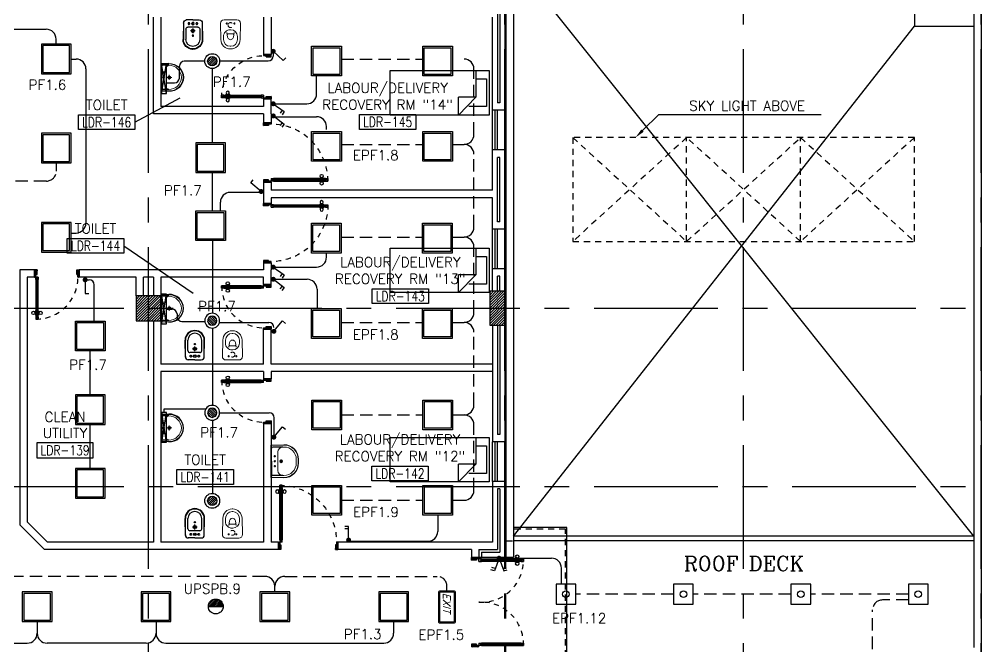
# Model space of a CAD drawing. Extents: x -0.3 to 91.9, y -1.1 to 78.4.
# Drawn here: x 32.74 to 52.18, y 13.31 to 25.99 of the extents above; entities that cross this region are included whole.
import ezdxf
from ezdxf.enums import TextEntityAlignment as Align

# ---------------------------------------------------------------- set-up
doc = ezdxf.new("R2010")
doc.units = 0
doc.header["$MEASUREMENT"] = 0
for name, pattern in [('CENTERX2', [4, 2.5, -0.5, 0.5, -0.5]), ('DASHED', [0.75, 0.5, -0.25]), ('HIDDEN', [0.375, 0.25, -0.125]), ('HIDDEN2', [0.1875, 0.125, -0.0625])]:
    doc.linetypes.add(name, pattern=pattern)
doc.layers.get('0').update_dxf_attribs({"linetype": 'CONTINUOUS'})
for name, color, linetype in [('AXES', 11, 'CENTERX2'), ('COL', 11, 'CONTINUOUS'), ('DOOR', 7, 'CONTINUOUS'), ('E-CLINE', 4, 'CONTINUOUS'), ('E-HLINE', 4, 'HIDDEN'), ('E-LITE', 4, 'CONTINUOUS'), ('E-SWITCH', 4, 'CONTINUOUS'), ('E-TEXT', 4, 'CONTINUOUS'), ('E-TRXT', 4, 'CONTINUOUS'), ('EL-LITE', 4, 'CONTINUOUS'), ('FIX', 11, 'CONTINUOUS'), ('FUR', 11, 'CONTINUOUS'), ('HAT', 11, 'CONTINUOUS'), ('HIDDEN', 9, 'HIDDEN2'), ('INSUL', 11, 'CONTINUOUS'), ('RM-BOX', 11, 'CONTINUOUS'), ('RM-IND', 11, 'CONTINUOUS'), ('RM-NAME', 11, 'CONTINUOUS'), ('RM-NO', 11, 'CONTINUOUS'), ('ROOF', 7, 'CONTINUOUS'), ('SHAFT', 11, 'CONTINUOUS'), ('STR', 7, 'CONTINUOUS'), ('WALL', 11, 'CONTINUOUS'), ('WIN', 7, 'CONTINUOUS')]:
    doc.layers.add(name, color=color, linetype=linetype)
doc.styles.add('ITALICC', font='italicc')
doc.styles.add('ROMANC', font='romanc', dxfattribs={"height": 0.1})
doc.styles.add('ROMANS', font='ROMANS.shx', dxfattribs={"width": 0.6})

# ---------------------------------------------------------------- blocks, each defined once
blk = doc.blocks.new('*X123')
at = {"color": 0}
for p, q in [((49339, 132654), (49835, 133150)), ((49339, 132707), (49782, 133150)), ((49339, 132760), (49729, 133150)), ((49339, 132813), (49676, 133150)), ((49339, 132866), (49623, 133150)), ((49339, 132919), (49570, 133150)), ((49339, 132972), (49517, 133150)), ((49339, 133025), (49464, 133150)), ((49339, 133078), (49411, 133150)), ((49339, 133131), (49358, 133150)), ((49388, 132650), (49839, 133101)), ((49441, 132650), (49839, 133048)), ((49494, 132650), (49839, 132995)), ((49547, 132650), (49839, 132942)), ((49600, 132650), (49839, 132889)), ((49653, 132650), (49839, 132836)), ((49706, 132650), (49839, 132783)), ((49759, 132650), (49839, 132730)), ((49812, 132650), (49839, 132677))]:
    blk.add_line(p, q, dxfattribs=at)
blk = doc.blocks.new('COL50')
at = {"layer": 'COL'}
blk.add_lwpolyline([(-250, 250), (-250, -250), (250, -250), (250, 250)], close=True, dxfattribs=at)
blk = doc.blocks.new('RM1')
at = {"layer": 'RM-BOX'}
blk.add_lwpolyline([(570, -200), (-570, -200), (-570, -500), (570, -500)], close=True, dxfattribs=at)
at = {"layer": 'RM-NAME', "style": 'ROMANS'}
for tag, p in [('ROOMNAME1', (0, 324)), ('ROOMNAME2', (0, 0))]:
    blk.add_attdef(tag, text='', height=200, dxfattribs=at).set_placement(p, align=Align.MIDDLE)
at = {"layer": 'RM-NO', "style": 'ROMANS', "width": 0.8}
blk.add_attdef('ROOMNO', text='', height=200, dxfattribs=at).set_placement((0, -350), align=Align.MIDDLE)
blk = doc.blocks.new('C11')
at = {"layer": 'HAT'}
h = blk.add_hatch(dxfattribs=at)
h.set_pattern_fill('ANSI31', color=256, scale=300, style=0)
h.set_pattern_definition([(45, (-248556.182, -75061.005), (-26.5165043, 26.5165043), [])])
h.paths.add_polyline_path([(300, 700), (0, 700), (0, 350), (300, 350)])
h.paths.add_polyline_path([(300, 350), (0, 350), (0, 0), (300, 0)])
at = {"layer": 'COL'}
blk.add_lwpolyline([(300, 700), (300, 0), (0, 0), (0, 700)], close=True, dxfattribs=at)
blk = doc.blocks.new('DOOR90')
at = {"layer": 'DOOR', "color": 0, "linetype": 'ByBlock'}
for p, q in [((-150, 0), (-150, -25)), ((-150, 0), (0, 0)), ((0, -50), (0, 0)), ((-1000, -25), (-1000, -75)), ((-1000, -75), (-1000, -25)), ((-950, -25), (-1000, -25)), ((-950, -75), (-1000, -75)), ((-970, -42), (-970, -58)), ((-950, -42), (-970, -42)), ((-950, -58), (-970, -58)), ((-950, -25), (-950, -42)), ((-950, -58), (-950, -75)), ((-918, -25), (-918, -18)), ((-828, -18), (-918, -18)), ((-918, -75), (-918, -82)), ((-828, -82), (-918, -82)), ((-905, -18), (-905, -9)), ((-905, -9), (-840, -9)), ((-905, -18), (-840, -18)), ((-905, -82), (-905, -91)), ((-905, -82), (-840, -82)), ((-905, -91), (-840, -91)), ((-840, -18), (-840, -9)), ((-840, -82), (-840, -91)), ((-828, -25), (-828, -18)), ((-828, -75), (-828, -82)), ((-200, -42), (-200, -25)), ((-200, -25), (-150, -25)), ((-180, -42), (-200, -42)), ((-200, -75), (-200, -58)), ((-200, -58), (-180, -58)), ((-150, -75), (-200, -75)), ((-180, -58), (-180, -42)), ((-150, -75), (-150, -25)), ((-150, -25), (-100, -25)), ((-100, -25), (-100, -50)), ((-100, -50), (0, -50)), ((-150, -900), (-150, -875)), ((-150, -875), (-100, -875)), ((0, -900), (-150, -900)), ((-150, -900), (0, -900)), ((-100, -850), (0, -850)), ((-100, -875), (-100, -850)), ((0, -850), (0, -900))]:
    blk.add_line(p, q, dxfattribs=at)
at = {"layer": 'DOOR', "color": 9, "linetype": 'ByBlock'}
for p, q in [((0, -50), (-114, 0)), ((0, -50), (-40, 0)), ((0, -50), (-100, -37)), ((0, -850), (-114, -900)), ((0, -850), (-100, -863)), ((0, -850), (-40, -900))]:
    blk.add_line(p, q, dxfattribs=at)
at = {"layer": 'DOOR', "linetype": 'ByBlock'}
for p, q in [((-200, -25), (-950, -25)), ((-200, -42), (-950, -42)), ((-200, -58), (-950, -58)), ((-950, -75), (-200, -75))]:
    blk.add_line(p, q, dxfattribs=at)
at = {"layer": 'DOOR', "color": 0, "linetype": 'ByBlock'}
for centre in [(-873, 24), (-873, -124)]:
    blk.add_circle(centre, 32.4, dxfattribs=at)
at = {"layer": 'DOOR', "color": 9, "linetype": 'ByBlock'}
for centre, radius, start, end in [((0, -50), 154, 161.1053, 166.2858), ((0, -50), 134, 158.1598, 169.28), ((0, -50), 94.4, 148.0182, 180), ((0, -50), 74.4, 137.7764, 180), ((0, -50), 114, 154.0838, 167.3774), ((0, -50), 54.4, 113.2074, 180), ((0, -50), 34.4, 90, 180), ((0, -50), 14.4, 90, 180), ((0, -850), 154, 193.7142, 198.8947), ((0, -850), 134, 190.72, 201.8402), ((0, -850), 94.4, 180, 211.9818), ((0, -850), 74.4, 180, 222.2236), ((0, -850), 54.4, 180, 246.7926), ((0, -850), 34.4, 180, 270), ((0, -850), 14.4, 180, 270)]:
    blk.add_arc(centre, radius, start, end, dxfattribs=at)
at = {"layer": 'DOOR', "linetype": 'HIDDEN', "ltscale": 0.5}
blk.add_arc((-150, -25), 850, 180, 270, dxfattribs=at)
blk = doc.blocks.new('DOOR100')
at = {"layer": 'DOOR', "color": 0, "linetype": 'ByBlock'}
for p, q in [((-82, 1205), (-91, 1205)), ((-91, 1205), (-91, 1140)), ((-75, 1218), (-82, 1218)), ((-82, 1128), (-82, 1218)), ((-82, 1205), (-82, 1140)), ((-25, 1300), (-75, 1300)), ((-75, 1300), (-25, 1300)), ((-75, 1250), (-75, 1300)), ((-58, 1250), (-75, 1250)), ((-42, 1270), (-58, 1270)), ((-58, 1250), (-58, 1270)), ((-42, 1250), (-42, 1270)), ((-25, 1250), (-42, 1250)), ((-25, 1250), (-25, 1300)), ((-25, 1218), (-18, 1218)), ((-18, 1128), (-18, 1218)), ((-18, 1205), (-9, 1205)), ((-18, 1205), (-18, 1140)), ((-9, 1205), (-9, 1140)), ((-82, 1140), (-91, 1140)), ((-75, 1128), (-82, 1128)), ((-25, 1128), (-18, 1128)), ((-18, 1140), (-9, 1140)), ((-75, 200), (-58, 200)), ((-75, 150), (-75, 200)), ((-58, 200), (-58, 180)), ((-42, 200), (-25, 200)), ((-42, 180), (-42, 200)), ((-25, 200), (-25, 150)), ((-1200, 0), (-1200, 150)), ((-1200, 150), (-1175, 150)), ((-1200, 150), (-1200, 0)), ((-1150, 0), (-1200, 0)), ((-1175, 150), (-1175, 100)), ((-1175, 100), (-1150, 100)), ((-1150, 100), (-1150, 0)), ((-75, 150), (-25, 150)), ((-58, 180), (-42, 180)), ((-50, 100), (-50, 0)), ((-25, 100), (-50, 100)), ((-50, 0), (0, 0)), ((0, 150), (-25, 150)), ((-25, 150), (-25, 100)), ((0, 150), (0, 0))]:
    blk.add_line(p, q, dxfattribs=at)
at = {"layer": 'DOOR', "linetype": 'ByBlock'}
for p, q in [((-75, 1250), (-75, 200)), ((-58, 200), (-58, 1250)), ((-42, 200), (-42, 1250)), ((-25, 200), (-25, 1250)), ((0, 0), (0, 150))]:
    blk.add_line(p, q, dxfattribs=at)
at = {"layer": 'DOOR', "color": 9, "linetype": 'ByBlock'}
for p, q in [((-1150, 0), (-1200, 114)), ((-1150, 0), (-1200, 40)), ((-1150, 0), (-1163, 100)), ((-50, 0), (0, 114)), ((-50, 0), (-37, 100)), ((-50, 0), (0, 40))]:
    blk.add_line(p, q, dxfattribs=at)
at = {"layer": 'DOOR', "color": 0, "linetype": 'ByBlock'}
for centre in [(-124, 1173), (24, 1173)]:
    blk.add_circle(centre, 32.4, dxfattribs=at)
at = {"layer": 'DOOR', "linetype": 'HIDDEN', "ltscale": 0.5}
blk.add_arc((-25, 150), 1150, 90, 180.0001, dxfattribs=at)
at = {"layer": 'DOOR', "color": 9, "linetype": 'ByBlock'}
for centre, radius, start, end in [((-1150, 0), 154, 103.7142, 108.8947), ((-1150, 0), 134, 100.72, 111.8402), ((-1150, 0), 94.4, 90, 121.9818), ((-1150, 0), 74.4, 90, 132.2236), ((-1150, 0), 54.4, 90, 156.7926), ((-1150, 0), 34.4, 90, 180), ((-1150, 0), 14.4, 90, 180), ((-50, 0), 94.4, 58.0182, 90), ((-50, 0), 74.4, 47.7764, 90), ((-50, 0), 54.4, 23.2074, 90), ((-50, 0), 34.4, 0, 90), ((-50, 0), 14.4, 0, 90), ((-50, 0), 134, 68.1598, 79.28), ((-50, 0), 114, 64.0838, 77.3774), ((-50, 0), 154, 71.1053, 76.2858)]:
    blk.add_arc(centre, radius, start, end, dxfattribs=at)
blk = doc.blocks.new('A$C49F1192B')
at = {"layer": 'DOOR', "color": 0, "linetype": 'ByBlock', "xscale": -1, "rotation": 270}
blk.add_blockref('DOOR100', (0, 1200), dxfattribs=at)
blk = doc.blocks.new('LAV-003')
at = {"layer": 'FIX', "linetype": 'Continuous', "lineweight": 20}
for p, q in [((-328, -285), (-328, -25)), ((0, -165), (-188, -165)), ((0, -165), (187, -165)), ((327, -285), (327, -25)), ((-288, -285), (-288, -265)), ((287, -285), (287, -265)), ((0, -535), (-38, -535)), ((0, -575), (-38, -575)), ((0, -535), (37, -535)), ((0, -575), (37, -575))]:
    blk.add_line(p, q, dxfattribs=at)
at = {"layer": 'FIX', "linetype": 'ByBlock'}
blk.add_line((-328, -25), (327, -25), dxfattribs=at)
at = {"layer": 'FIX', "linetype": 'ByBlock', "ltscale": 0.3}
for p, q in [((-288, -265), (-288, -60)), ((0, -35), (-262, -35)), ((0, -35), (262, -35)), ((287, -265), (287, -60))]:
    blk.add_line(p, q, dxfattribs=at)
at = {"layer": 'FIX', "lineweight": 20}
for p, q in [((-16, -101), (15, -101)), ((0, -85), (0, -116))]:
    blk.add_line(p, q, dxfattribs=at)
at = {"layer": 'FIX', "linetype": 'DASHED', "lineweight": 20, "ltscale": 0.04}
for p, q in [((0, -194), (0, -266)), ((-36, -230), (37, -230))]:
    blk.add_line(p, q, dxfattribs=at)
at = {"layer": 'FIX', "linetype": 'Continuous', "lineweight": 20}
blk.add_lwpolyline([(295, -25), (0, -25), (-328, -25), (-335, -285, 0.414214), (-38, -582), (0, -582), (37, -582, 0.414214), (334, -285), (327, -25), (0, -25)], format="xyb", dxfattribs=at)
at = {"layer": 'FIX', "linetype": 'HIDDEN', "lineweight": 20, "ltscale": 0.05}
for centre in [(-100, -101), (100, -101)]:
    blk.add_circle(centre, 12.4, dxfattribs=at)
at = {"layer": 'FIX', "lineweight": 20}
for centre, radius in [((0, -101), 15.5), ((0, -230), 29.5), ((0, -230), 22.5)]:
    blk.add_circle(centre, radius, dxfattribs=at)
at = {"layer": 'FIX', "linetype": 'Continuous', "lineweight": 20}
for centre, radius, start, end in [((-188, -265), 100, 90, 180), ((187, -265), 100, 0, 90), ((-38, -285), 290, 180, 270), ((-38, -285), 250, 180, 270), ((37, -285), 250, 270, 0), ((37, -285), 290, 270, 0)]:
    blk.add_arc(centre, radius, start, end, dxfattribs=at)
at = {"layer": 'FIX', "linetype": 'ByBlock', "ltscale": 0.3}
for centre, start, end in [((-262, -60), 90, 180), ((262, -60), 0, 90)]:
    blk.add_arc(centre, 25, start, end, dxfattribs=at)
blk = doc.blocks.new('WC1')
at = {"layer": 'FIX', "lineweight": 20}
for p, q in [((-210, 204), (-538, 194)), ((-727, 5), (-727, -5)), ((-674, 5), (-674, -5)), ((-534, 24), (-540, 0)), ((-540, 0), (-534, -24)), ((-475, 141), (-538, 141)), ((-395, 76), (-490, 60)), ((-339, 5), (-339, -5)), ((-538, -141), (-475, -141)), ((-538, -194), (-210, -204)), ((-490, -60), (-395, -76))]:
    blk.add_line(p, q, dxfattribs=at)
at = {"layer": 'FIX', "linetype": 'Continuous', "lineweight": 20}
blk.add_line((-420, -47), (-420, 45), dxfattribs=at)
at = {"layer": 'FIX', "lineweight": 20}
blk.add_lwpolyline([(-213, -204), (-210, -204, 0.414214), (-137, -131), (-137, 0), (-137, 131, 0.414214), (-210, 204)], format="xyb", dxfattribs=at)
at = {"layer": 'FIX', "linetype": 'HIDDEN2', "lineweight": 20, "ltscale": 0.3}
blk.add_circle((-245, 0), 49.8, dxfattribs=at)
at = {"layer": 'FIX', "linetype": 'HIDDEN', "lineweight": 20, "ltscale": 0.05}
for centre in [(-213, 78), (-213, -77)]:
    blk.add_circle(centre, 11.6, dxfattribs=at)
at = {"layer": 'FIX', "lineweight": 20}
for centre, radius, start, end in [((-538, 5), 189, 90, 180), ((-538, 5), 136, 90, 180), ((-473, -7), 68.2, 128.9242, 152.8468), ((-464, -18), 82, 108.496, 128.9242), ((-475, 5), 136, 360, 90), ((-538, -5), 189, 180, 270), ((-538, -5), 136, 180, 270), ((-473, 7), 68.2, 207.1532, 231.0758), ((-464, 18), 82, 231.0758, 251.504), ((-475, -5), 136, 270, 0)]:
    blk.add_arc(centre, radius, start, end, dxfattribs=at)
at = {"layer": 'FIX', "linetype": 'Continuous', "lineweight": 20}
for centre, start, end in [((-443, 46), 357.6662, 91.6121), ((-442, -46), 268.3879, 2.3338)]:
    blk.add_arc(centre, 22.3, start, end, dxfattribs=at)
blk = doc.blocks.new('BIDET1')
at = {"layer": 'FIX', "linetype": 'ByBlock', "ltscale": 0.3}
for p, q in [((-75, 190), (-420, 197)), ((-75, -190), (-420, -197))]:
    blk.add_line(p, q, dxfattribs=at)
at = {"layer": 'FIX'}
for p, q in [((-617, 2), (-617, -3)), ((-88, 190), (-428, 190)), ((-210, 140), (-420, 140)), ((-352, 1), (-352, 1)), ((-350, 5), (-350, 5)), ((-348, 1), (-348, 1)), ((-346, 5), (-346, 5)), ((-344, 9), (-344, 9)), ((-344, 1), (-344, 1)), ((-342, 5), (-342, 5)), ((-341, 9), (-341, 9)), ((-341, 1), (-341, 1)), ((-339, 5), (-339, 5)), ((-337, 1), (-337, 1)), ((-335, 5), (-335, 5)), ((-333, 1), (-333, 1)), ((-170, 100), (-170, -100)), ((-25, -3), (-25, 128)), ((-617, -8), (-617, -3)), ((-88, -190), (-428, -190)), ((-210, -140), (-420, -140)), ((-350, -2), (-350, -2)), ((-348, -6), (-348, -6)), ((-346, -2), (-346, -2)), ((-346, -10), (-346, -10)), ((-344, -6), (-344, -6)), ((-342, -2), (-342, -2)), ((-342, -10), (-342, -10)), ((-341, -6), (-341, -6)), ((-339, -2), (-339, -2)), ((-339, -10), (-339, -10)), ((-337, -6), (-337, -6)), ((-335, -2), (-335, -2)), ((-333, -6), (-333, -6)), ((-331, -2), (-331, -2)), ((-25, -3), (-25, -134))]:
    blk.add_line(p, q, dxfattribs=at)
at = {"layer": 'FIX', "linetype": 'DASHED', "ltscale": 0.05}
for p, q in [((-196, 0), (-294, 0)), ((-245, 49), (-245, -49))]:
    blk.add_line(p, q, dxfattribs=at)
at = {"layer": 'FIX'}
for centre, radius in [((-342, 0), 13.8), ((-342, 0), 11), ((-245, 0), 31.7), ((-245, 0), 22.5), ((-98, 0), 24.5), ((-98, 0), 17.5)]:
    blk.add_circle(centre, radius, dxfattribs=at)
at = {"layer": 'FIX', "linetype": 'HIDDEN', "ltscale": 0.05}
for centre in [(-98, 80), (-98, -80)]:
    blk.add_circle(centre, 17.5, dxfattribs=at)
at = {"layer": 'FIX', "linetype": 'ByBlock', "ltscale": 0.3}
blk.add_arc((-420, 0), 197, 90, 270, dxfattribs=at)
at = {"layer": 'FIX'}
for centre, radius, start, end in [((-420, 0), 190, 90, 270), ((-420, 0), 140, 90, 270), ((-210, 100), 40, 0, 90), ((-87, 128), 62.1, 0.1463, 90.8397), ((-210, -100), 40, 270, 0), ((-87, -128), 62.1, 269.1603, 359.8537)]:
    blk.add_arc(centre, radius, start, end, dxfattribs=at)
blk = doc.blocks.new('LAV1')
at = {"layer": 'FIX', "linetype": 'ByBlock', "ltscale": 0.3}
for p, q in [((-280, 210), (-275, 50)), ((-245, 210), (-245, 85)), ((245, 210), (245, 85)), ((280, 210), (275, 50)), ((0, 60), (-220, 60)), ((0, 60), (220, 60))]:
    blk.add_line(p, q, dxfattribs=at)
at = {"layer": 'FIX', "linetype": 'Continuous', "lineweight": 20}
for p, q in [((-275, 210), (-275, 50)), ((275, 210), (275, 50)), ((0, 50), (-275, 50)), ((0, 50), (-252, 50)), ((0, 155), (-181, 155)), ((0, 155), (181, 155)), ((0, 50), (252, 50)), ((0, 50), (275, 50))]:
    blk.add_line(p, q, dxfattribs=at)
at = {"layer": 'FIX', "linetype": 'DASHED', "lineweight": 20, "ltscale": 0.05}
for p, q in [((50, 220), (-50, 220)), ((0, 170), (0, 270)), ((0, 170), (0, 270))]:
    blk.add_line(p, q, dxfattribs=at)
at = {"layer": 'FIX', "lineweight": 20}
for p, q in [((16, 107), (-15, 107)), ((0, 92), (0, 123))]:
    blk.add_line(p, q, dxfattribs=at)
for centre, radius in [((0, 220), 29.5), ((0, 220), 22.5), ((0, 107), 15.5)]:
    blk.add_circle(centre, radius, dxfattribs=at)
at = {"layer": 'FIX', "linetype": 'HIDDEN', "lineweight": 20, "ltscale": 0.05}
for centre in [(-100, 107), (100, 107)]:
    blk.add_circle(centre, 12.4, dxfattribs=at)
at = {"layer": 'FIX', "linetype": 'ByBlock', "ltscale": 0.3}
for centre, radius, start, end in [((7, 220), 287, 91.3776, 182.0064), ((-7, 220), 287, 357.9936, 88.6224), ((-220, 85), 24.9, 179.7021, 269.9486), ((220, 85), 24.9, 270.0514, 0.2979)]:
    blk.add_arc(centre, radius, start, end, dxfattribs=at)
at = {"layer": 'FIX', "linetype": 'Continuous', "lineweight": 20}
for centre, radius, start, end in [((8, 217), 283, 91.6988, 181.351), ((8, 212), 253, 91.7328, 180.4884), ((-8, 217), 283, 358.649, 88.3012), ((-8, 212), 253, 359.5116, 88.2672), ((-179, 222), 66.9, 190.2006, 268.0786), ((179, 222), 66.9, 271.9214, 349.7994)]:
    blk.add_arc(centre, radius, start, end, dxfattribs=at)
blk = doc.blocks.new('A$C272A55A0')
at = {"layer": 'DOOR', "color": 0, "linetype": 'ByBlock'}
for p, q in [((0, 900), (0, 1050)), ((50, 1050), (0, 1050)), ((50, 950), (50, 1050)), ((1750, 950), (1750, 1050)), ((1750, 1050), (1800, 1050)), ((1800, 1050), (1800, 900)), ((0, 900), (25, 900)), ((25, 950), (50, 950)), ((25, 900), (25, 950)), ((75, 900), (25, 900)), ((25, 850), (25, 900)), ((42, 850), (25, 850)), ((58, 870), (42, 870)), ((42, 870), (42, 850)), ((58, 850), (58, 870)), ((75, 850), (58, 850)), ((75, 900), (75, 850)), ((1725, 900), (1775, 900)), ((1725, 900), (1725, 850)), ((1725, 850), (1742, 850)), ((1742, 870), (1758, 870)), ((1742, 850), (1742, 870)), ((1775, 950), (1750, 950)), ((1758, 870), (1758, 850)), ((1758, 850), (1775, 850)), ((1775, 900), (1775, 950)), ((1800, 900), (1775, 900)), ((1775, 850), (1775, 900)), ((25, 50), (42, 50)), ((25, 50), (25, 0)), ((25, 0), (75, 0)), ((75, 0), (25, 0)), ((42, 50), (42, 30)), ((42, 30), (58, 30)), ((58, 50), (75, 50)), ((58, 50), (58, 30)), ((75, 50), (75, 0)), ((1718, 160), (1709, 160)), ((1709, 95), (1709, 160)), ((1718, 95), (1709, 95)), ((1725, 173), (1718, 173)), ((1718, 173), (1718, 83)), ((1718, 95), (1718, 160)), ((1725, 83), (1718, 83)), ((1742, 50), (1725, 50)), ((1725, 50), (1725, 0)), ((1775, 0), (1725, 0)), ((1725, 0), (1775, 0)), ((1742, 50), (1742, 30)), ((1758, 30), (1742, 30)), ((1775, 50), (1758, 50)), ((1758, 50), (1758, 30)), ((1775, 173), (1782, 173)), ((1775, 83), (1782, 83)), ((1775, 50), (1775, 0)), ((1782, 173), (1782, 83)), ((1782, 160), (1791, 160)), ((1782, 95), (1782, 160)), ((1782, 95), (1791, 95)), ((1791, 95), (1791, 160))]:
    blk.add_line(p, q, dxfattribs=at)
at = {"layer": 'DOOR', "color": 9, "linetype": 'ByBlock'}
for p, q in [((50, 1050), (0, 1010)), ((50, 1050), (0, 937)), ((50, 1050), (37, 950)), ((1750, 1050), (1800, 1010)), ((1750, 1050), (1800, 937)), ((1750, 1050), (1763, 950))]:
    blk.add_line(p, q, dxfattribs=at)
at = {"layer": 'DOOR', "linetype": 'ByBlock'}
for p, q in [((25, 850), (25, 50)), ((42, 850), (42, 50)), ((58, 850), (58, 50)), ((75, 50), (75, 850)), ((1725, 50), (1725, 850)), ((1742, 850), (1742, 50)), ((1758, 850), (1758, 50)), ((1775, 850), (1775, 50))]:
    blk.add_line(p, q, dxfattribs=at)
at = {"layer": 'DOOR', "color": 0, "linetype": 'ByBlock'}
for centre in [(1676, 128), (1824, 128)]:
    blk.add_circle(centre, 32.4, dxfattribs=at)
at = {"layer": 'DOOR', "color": 9, "linetype": 'ByBlock'}
for centre, radius, start, end in [((50, 1050), 54.4, 203.2074, 270), ((50, 1050), 74.4, 227.7764, 270), ((50, 1050), 34.4, 180, 270), ((50, 1050), 14.4, 180, 270), ((1750, 1050), 14.4, 270, 0), ((1750, 1050), 34.4, 270, 0), ((1750, 1050), 54.4, 270, 336.7926), ((1750, 1050), 74.4, 270, 312.2236), ((50, 1050), 94.4, 238.0182, 270), ((50, 1050), 114, 244.0838, 257.3774), ((50, 1050), 134, 248.1598, 259.28), ((50, 1050), 154, 251.1053, 256.2858), ((1750, 1050), 94.4, 270, 301.9818), ((1750, 1050), 114, 282.6226, 295.9162), ((1750, 1050), 134, 280.72, 291.8402), ((1750, 1050), 154, 283.7142, 288.8947)]:
    blk.add_arc(centre, radius, start, end, dxfattribs=at)
at = {"layer": 'DOOR', "linetype": 'HIDDEN', "ltscale": 0.5}
for centre, start, end in [((50, 851), 268.3174, 3.2965), ((1750, 851), 176.7035, 271.6826)]:
    blk.add_arc(centre, 851, start, end, dxfattribs=at)
at = {"layer": 'WALL', "linetype": 'ByBlock'}
blk.add_line((1800, 900), (1800, 1050), dxfattribs=at)
blk = doc.blocks.new('MR20')
at = {"layer": 'E-LITE'}
for p, q in [((-300, 100), (-300, 0)), ((-300, 100), (-300, 0)), ((-300, 0), (300, 0)), ((-300, 0), (300, 0)), ((-300, 0), (300, 0)), ((-300, 0), (-300, 0)), ((300, 0), (300, 100)), ((300, 0), (300, 100)), ((300, 0), (300, 0))]:
    blk.add_line(p, q, dxfattribs=at)
at = {"layer": 'E-LITE', "color": 3}
blk.add_line((300, 100), (-300, 100), dxfattribs=at)
at = {"layer": 'E-LITE', "color": 8}
for p, q in [((300, 0), (-300, 100)), ((300, 100), (-300, 0))]:
    blk.add_line(p, q, dxfattribs=at)
blk = doc.blocks.new('L42')
at = {"layer": 'E-LITE'}
for p, q in [((0.3, 0.3), (-0.3, 0.3)), ((-0.3, 0.3), (-0.3, -0.3)), ((0.3, -0.3), (0.3, 0.3)), ((-0.3, -0.3), (0.3, -0.3))]:
    blk.add_line(p, q, dxfattribs=at)
at = {"layer": 'E-LITE', "color": 8}
blk.add_lwpolyline([(-0.27, 0.27), (-0.27, -0.27), (0.27, -0.27), (0.27, 0.27)], close=True, dxfattribs=at)
blk = doc.blocks.new('EXIT')
at = {"layer": 'E-LITE', "color": 4}
for p, q in [((-0.32, 0.15), (-0.32, -0.15)), ((0.3, 0.17), (-0.3, 0.17)), ((0.32, -0.15), (0.32, 0.15)), ((-0.3, -0.17), (0.3, -0.17))]:
    blk.add_line(p, q, dxfattribs=at)
at = {"layer": 'E-LITE', "color": 8}
for p, q in [((-0.3, 0.13), (-0.3, -0.13)), ((0.28, 0.15), (-0.28, 0.15)), ((0.3, -0.13), (0.3, 0.13)), ((-0.28, -0.15), (0.28, -0.15))]:
    blk.add_line(p, q, dxfattribs=at)
at = {"layer": 'E-LITE', "color": 4}
for centre, start, end in [((-0.3, 0.15), 90, 180), ((0.3, 0.15), 360, 90), ((-0.3, -0.15), 180, 270), ((0.3, -0.15), 270, 0)]:
    blk.add_arc(centre, 0.02, start, end, dxfattribs=at)
at = {"layer": 'E-LITE', "color": 8}
for centre, start, end in [((-0.28, 0.13), 90, 180), ((0.28, 0.13), 0, 90), ((-0.28, -0.13), 180, 270), ((0.28, -0.13), 270, 0)]:
    blk.add_arc(centre, 0.02, start, end, dxfattribs=at)
at = {"layer": 'E-LITE', "color": 5, "style": 'ITALICC'}
blk.add_text('EXIT', height=0.15, dxfattribs=at).set_placement((-0.284, -0.078))
blk = doc.blocks.new('*X59')
at = {"color": 0}
for p, q in [((21548.527, 18540.142), (21548.801, 18540.415)), ((21548.529, 18539.966), (21548.977, 18540.414)), ((21548.584, 18539.845), (21549.098, 18540.359)), ((21548.672, 18539.756), (21549.187, 18540.271)), ((21548.793, 18539.7), (21549.243, 18540.15)), ((21548.966, 18539.696), (21549.246, 18539.977))]:
    blk.add_line(p, q, dxfattribs=at)
blk = doc.blocks.new('SPOT')
at = {"layer": 'E-LITE'}
for radius in [0.6, 0.369]:
    blk.add_circle((0, 0), radius, dxfattribs=at)
at = {"layer": 'E-LITE', "color": 8}
blk.add_blockref('*X59', (-21548.886, -18540.056), dxfattribs=at)
blk = doc.blocks.new('2G1W')
for p, q in [((0, 0), (0.55, 0)), ((0.45, 0), (0.45, -0.15)), ((0.55, 0), (0.55, -0.15))]:
    blk.add_line(p, q)
at = {"const_width": 0.1}
blk.add_lwpolyline([(-0.05, 0, 1), (0.05, 0, 1)], format="xyb", close=True, dxfattribs=at)
blk = doc.blocks.new('1G1W')
for p, q in [((0, 0), (0.55, 0)), ((0.55, 0), (0.55, -0.15))]:
    blk.add_line(p, q)
at = {"const_width": 0.1}
blk.add_lwpolyline([(-0.05, 0, 1), (0.05, 0, 1)], format="xyb", close=True, dxfattribs=at)
blk = doc.blocks.new('2G2W')
for p, q in [((0, 0), (0.517, 0.188)), ((0, 0), (0.517, -0.188)), ((0.423, 0.154), (0.372, 0.295)), ((0.517, 0.188), (0.466, 0.329)), ((0.423, -0.154), (0.372, -0.295)), ((0.517, -0.188), (0.466, -0.329))]:
    blk.add_line(p, q)
at = {"const_width": 0.1}
blk.add_lwpolyline([(-0.05, 0, 1), (0.05, 0, 1)], format="xyb", close=True, dxfattribs=at)
blk = doc.blocks.new('EL')
at = {"layer": 'EL-LITE'}
h = blk.add_hatch(dxfattribs=at)
h.set_pattern_fill('ANSI31', color=4, scale=0.2, style=0)
h.set_pattern_definition([(45, (587.071197, 567.777136), (-0.0176776695, 0.0176776695), [])])
h.paths.add_polyline_path([(0.15, 0, 1), (-0.15, 0)])
at = {"layer": 'EL-LITE', "color": 4}
blk.add_line((-0.15, 0), (0.15, 0), dxfattribs=at)
blk.add_circle((0, 0), 0.15, dxfattribs=at)

msp = doc.modelspace()

# ---------------------------------------------------------------- linework, layer by layer
at = {"layer": 'AXES'}
for p, q in [((35.35, -1.1143), (35.35, 77.6984)), ((47.37, -1.1143), (47.37, 77.6984)), ((42.55, -1.1143), (42.55, 77.3484)), ((42.57, -1.1143), (42.57, 77.3484)), ((52.17, -1.1143), (52.17, 77.3484)), ((0.35, 20.15), (68.39, 20.15)), ((0.35, 16.55), (68.39, 16.55))]:
    msp.add_line(p, q, dxfattribs=at)
at = {"layer": 'E-CLINE', "color": 4}
for p, q in [((31.6578, 25.7867), (33.2857, 25.7867)), ((33.4875, 25.4867), (33.4857, 25.5901)), ((33.7875, 25.1867), (33.8875, 25.1867)), ((34.0875, 24.9867), (34.0875, 21.8715)), ((41.4897, 23.4623), (41.7243, 23.4623)), ((33.7875, 21.6715), (33.8875, 21.6715)), ((41.4897, 21.5897), (41.7243, 21.5897)), ((41.4897, 19.8658), (41.7243, 19.8658)), ((36.6475, 18.189), (36.6475, 19.7503)), ((34.175, 18.4025), (34.175, 19.2912)), ((41.4925, 17.9961), (41.7243, 17.9961)), ((34.175, 16.9137), (34.175, 17.8025)), ((41.4925, 16.2722), (41.7243, 16.2722)), ((40.3022, 13.8195), (40.3022, 13.5852)), ((29.9543, 13.3852), (32.9022, 13.3852)), ((35.3022, 13.3852), (33.3022, 13.3852)), ((35.7022, 13.3852), (38.9925, 13.3852)), ((38.9925, 13.3852), (40.1022, 13.3852))]:
    msp.add_line(p, q, dxfattribs=at)
at = {"layer": 'E-CLINE', "color": 4, "linetype": 'ByBlock'}
for p, q in [((36.4875, 25.141), (36.074, 25.141)), ((35.974, 24.8021), (35.974, 25.041)), ((36.6375, 24.9938), (36.6375, 23.4918)), ((35.725, 24.7021), (35.874, 24.7021)), ((36.6375, 22.8918), (36.6375, 22.1182)), ((36.6475, 20.0497), (36.6475, 21.5182)), ((35.7117, 20.1361), (35.8267, 20.1361)), ((35.9267, 20.0361), (35.9267, 19.9855)), ((36.0267, 19.8855), (36.4882, 19.8855)), ((35.6671, 18.0446), (35.6671, 18.1226)), ((35.6671, 18.1226), (36.5127, 18.1226)), ((36.6475, 16.4107), (36.6475, 17.8897)), ((37.9022, 14.4195), (37.9022, 14.5338)), ((33.1022, 13.8195), (33.1022, 13.5852)), ((35.5022, 13.8195), (35.5022, 13.5852))]:
    msp.add_line(p, q, dxfattribs=at)
at = {"layer": 'E-CLINE', "color": 4}
for centre, start, end in [((33.2857, 25.5867), 0.98448, 90), ((33.8875, 24.9867), 0, 90), ((41.7243, 24.9862), 0, 90), ((41.7243, 23.6623), 270, 0), ((33.8875, 21.8715), 270, 0), ((40.1022, 13.5852), 270, 0)]:
    msp.add_arc(centre, 0.2, start, end, dxfattribs=at)
at = {"layer": 'E-CLINE', "color": 4, "linetype": 'ByBlock'}
for centre, radius, start, end in [((36.074, 25.041), 0.1, 90, 180), ((35.874, 24.8021), 0.1, 270, 0), ((41.7243, 23.2623), 0.2, 0, 90), ((41.7243, 21.7897), 0.2, 270, 0), ((41.7243, 21.3897), 0.2, 0, 90), ((35.8267, 20.0361), 0.1, 360, 90), ((41.7243, 20.0658), 0.2, 270, 0), ((36.0267, 19.9855), 0.1, 180, 270), ((41.7243, 19.6658), 0.2, 0, 90), ((41.7243, 18.1961), 0.2, 270, 0), ((41.7243, 17.7961), 0.2, 0, 90), ((41.7243, 16.4722), 0.2, 270, 0), ((37.7022, 14.5338), 0.2, 0, 90), ((38.1022, 14.5338), 0.2, 90, 180), ((32.9022, 13.5852), 0.2, 270, 0), ((33.3022, 13.5852), 0.2, 180, 270), ((35.3022, 13.5852), 0.2, 270, 0), ((35.7022, 13.5852), 0.2, 180, 270)]:
    msp.add_arc(centre, radius, start, end, dxfattribs=at)
at = {"layer": 'E-HLINE', "color": 4}
for p, q in [((39.2458, 25.1862), (40.8897, 25.1862)), ((41.9243, 23.6623), (41.9243, 24.9862)), ((39.2458, 23.4623), (40.8897, 23.4623)), ((41.9243, 21.7897), (41.9243, 23.2623)), ((33.4875, 23.0867), (33.4875, 22.9202)), ((33.2875, 22.7202), (28.35, 22.7202)), ((39.2458, 21.5897), (40.8897, 21.5897)), ((41.9243, 20.0658), (41.9243, 21.3897)), ((39.2458, 19.8658), (40.8897, 19.8658)), ((41.9243, 18.1961), (41.9243, 19.6658)), ((39.2486, 17.9961), (40.8925, 17.9961)), ((41.9243, 16.4722), (41.9243, 17.7961)), ((39.2486, 16.2722), (40.8925, 16.2722)), ((37.7022, 14.7338), (30.9022, 14.7338)), ((38.1022, 14.7338), (41.1786, 14.7338)), ((41.3786, 14.4356), (41.3786, 14.5338)), ((45.954, 14.375), (43.9819, 14.375)), ((48.326, 14.375), (46.354, 14.375)), ((50.6981, 14.375), (48.726, 14.375)), ((50.6981, 14.2576), (50.175, 14.2576)), ((49.975, 12.5164), (49.975, 14.0576))]:
    msp.add_line(p, q, dxfattribs=at)
for centre, start, end in [((33.2875, 22.9202), 270, 0), ((41.1786, 14.5338), 0, 90), ((50.175, 14.0576), 90, 180)]:
    msp.add_arc(centre, 0.2, start, end, dxfattribs=at)
at = {"layer": 'E-LITE'}
for points in [[(43.5819, 14.175), (43.9819, 14.175), (43.9819, 14.575), (43.5819, 14.575)], [(45.954, 14.175), (46.354, 14.175), (46.354, 14.575), (45.954, 14.575)], [(48.326, 14.175), (48.726, 14.175), (48.726, 14.575), (48.326, 14.575)], [(50.6981, 14.175), (51.0981, 14.175), (51.0981, 14.575), (50.6981, 14.575)]]:
    msp.add_lwpolyline(points, close=True, dxfattribs=at)
for centre in [(43.7819, 14.375), (46.154, 14.375), (48.526, 14.375), (50.8981, 14.375)]:
    msp.add_circle(centre, 0.0667, dxfattribs=at)
at = {"layer": 'E-SWITCH', "color": 4}
for p, q in [((37.8695, 25.3427), (37.8695, 25.2475)), ((36.7875, 25.1475), (37.7695, 25.1475)), ((38.7458, 24.4808), (38.7458, 24.8862)), ((37.8724, 24.2808), (38.5458, 24.2808)), ((37.8697, 24.0217), (38.7458, 24.0217)), ((38.9458, 23.7623), (38.9458, 23.8217)), ((37.6119, 22.4913), (37.0023, 22.4913)), ((36.8023, 22.1182), (36.8023, 22.2913)), ((38.9458, 21.1828), (38.9458, 21.267)), ((37.8697, 20.9828), (38.7458, 20.9828)), ((34.0719, 20.7248), (34.1544, 20.7248)), ((34.2544, 19.8912), (34.2544, 20.6248)), ((37.8724, 20.7368), (38.5541, 20.7368)), ((38.7541, 20.5368), (38.7541, 20.1658)), ((36.7831, 19.8639), (37.7823, 19.8639)), ((36.7875, 18.0381), (37.7886, 18.0381)), ((37.8886, 17.5342), (37.8886, 17.9381)), ((41.1925, 15.9722), (41.1925, 15.643)), ((39.3925, 15.443), (40.9925, 15.443)), ((42.431, 15.1019), (42.525, 14.8434)), ((42.431, 15.1019), (43.4895, 15.1019)), ((42.525, 14.8434), (42.5955, 14.8691)), ((43.6895, 14.575), (43.6895, 14.9019))]:
    msp.add_line(p, q, dxfattribs=at)
at = {"layer": 'E-SWITCH', "color": 4, "const_width": 0.05}
msp.add_lwpolyline([(42.431, 15.1269, 1), (42.431, 15.0769, 1)], format="xyb", close=True, dxfattribs=at)
at = {"layer": 'E-SWITCH', "color": 4}
for centre, radius, start, end in [((37.7695, 25.2475), 0.1, 270, 0), ((38.5458, 24.4808), 0.2, 270, 0), ((38.7458, 23.8217), 0.2, 0, 90), ((37.0023, 22.2913), 0.2, 90, 180), ((38.7458, 21.1828), 0.2, 270, 0), ((34.1544, 20.6248), 0.1, 0, 90), ((38.5541, 20.5368), 0.2, 0, 90), ((37.7823, 19.7639), 0.1, 0, 90), ((37.7886, 17.9381), 0.1, 0, 90), ((40.9925, 15.643), 0.2, 270, 0), ((43.4895, 14.9019), 0.2, 0, 90)]:
    msp.add_arc(centre, radius, start, end, dxfattribs=at)
at = {"layer": 'FUR'}
for p, q in [((40.234, 24.0544), (40.234, 24.9544)), ((40.234, 24.9544), (42.234, 24.9544)), ((41.9623, 24.9544), (41.9623, 24.4155)), ((42.234, 24.9544), (42.234, 24.0544)), ((41.9623, 24.7845), (42.1785, 24.7845)), ((42.1785, 24.7845), (42.1785, 24.2265)), ((41.9623, 24.4155), (41.6089, 24.4155)), ((41.6089, 24.0544), (41.6089, 24.4155)), ((41.9623, 24.4155), (41.6089, 24.0544)), ((42.1785, 24.2265), (41.8188, 24.2265)), ((42.234, 24.0544), (40.234, 24.0544)), ((40.234, 20.4681), (40.234, 21.3681)), ((40.234, 21.3681), (42.234, 21.3681)), ((41.9623, 21.3681), (41.9623, 20.8293)), ((41.9623, 21.1982), (42.1785, 21.1982)), ((42.1785, 21.1982), (42.1785, 20.6403)), ((42.234, 21.3681), (42.234, 20.4681)), ((41.9623, 20.8293), (41.6089, 20.8293)), ((41.6089, 20.4681), (41.6089, 20.8293)), ((41.9623, 20.8293), (41.6089, 20.4681)), ((42.1785, 20.6403), (41.8188, 20.6403)), ((42.234, 20.4681), (40.234, 20.4681)), ((40.234, 16.6432), (40.234, 17.5432)), ((40.234, 17.5432), (42.234, 17.5432)), ((41.9623, 17.5432), (41.9623, 17.0044)), ((42.234, 17.5432), (42.234, 16.6432)), ((41.9623, 17.3733), (42.1785, 17.3733)), ((42.1785, 17.3733), (42.1785, 16.8154)), ((41.9623, 17.0044), (41.6089, 17.0044)), ((41.6089, 16.6432), (41.6089, 17.0044)), ((41.9623, 17.0044), (41.6089, 16.6432)), ((42.1785, 16.8154), (41.8188, 16.8154)), ((42.234, 16.6432), (40.234, 16.6432))]:
    msp.add_line(p, q, dxfattribs=at)
at = {"layer": 'HIDDEN'}
for p, q in [((50.82, 23.6), (43.92, 23.6)), ((43.92, 23.6), (43.92, 21.5)), ((46.22, 23.6), (43.92, 21.5)), ((43.92, 23.6), (46.22, 21.5)), ((48.52, 21.5), (46.22, 23.6)), ((46.22, 21.5), (48.52, 23.6)), ((46.22, 21.5), (46.22, 23.6)), ((46.22, 21.5), (46.22, 23.6)), ((50.82, 23.6), (48.52, 21.5)), ((48.52, 23.6), (50.82, 21.5)), ((48.52, 21.5), (48.52, 23.6)), ((48.52, 21.5), (48.52, 23.6)), ((50.82, 21.5), (50.82, 23.6)), ((43.92, 21.5), (50.82, 21.5))]:
    msp.add_line(p, q, dxfattribs=at)
at = {"layer": 'INSUL'}
for p, q in [((42.4, 27), (42.4, 24.3)), ((42.45, 27), (42.45, 24.3)), ((42.45, 24.3), (42.4, 24.3)), ((42.4, 21.9), (42.4, 23.2)), ((42.45, 23.2), (42.4, 23.2)), ((42.45, 21.9), (42.45, 23.2)), ((42.45, 21.9), (42.4, 21.9)), ((42.45, 20.8), (42.4, 20.8)), ((42.4, 20.5), (42.4, 20.8)), ((42.45, 20.5), (42.45, 20.8)), ((42.4, 19.8), (42.4, 17.6)), ((42.45, 19.8), (42.45, 17.6)), ((42.45, 17.6), (42.4, 17.6)), ((42.45, 16.5), (42.4, 16.5)), ((42.4, 16.5), (42.4, 15.275)), ((42.45, 16.5), (42.45, 15.225)), ((42.025, 15.275), (42.025, 15.1125)), ((42.025, 15.275), (42.4, 15.275)), ((42.075, 15.225), (42.075, 15.1125)), ((42.075, 15.225), (42.45, 15.225)), ((42.075, 15.1125), (42.025, 15.1125))]:
    msp.add_line(p, q, dxfattribs=at)
at = {"layer": 'RM-IND'}
for p, q in [((45.3291, 23.7411), (45.6575, 24.0679)), ((45.6575, 24.0679), (46.1705, 24.0679)), ((46.1705, 24.0679), (48.9371, 24.0679))]:
    msp.add_line(p, q, dxfattribs=at)
msp.add_solid([(45.3526, 23.7174), (45.3055, 23.7647), (45.1873, 23.6)], dxfattribs=at)
at = {"layer": 'RM-NAME'}
for p, q in [((35.0755, 23.91), (35.9894, 24.4008)), ((34.8506, 21.4125), (36.2513, 20.4577))]:
    msp.add_line(p, q, dxfattribs=at)
at = {"layer": 'ROOF'}
for p, q in [((52.17, 27.1), (52.17, 5.7)), ((42.57, 27), (42.57, 15.125)), ((42.72, 27), (42.72, 15.125)), ((52.02, 27), (52.02, 13.3)), ((42.55, 15.45), (42.7, 15.45)), ((52.02, 15.55), (42.72, 15.55)), ((52.02, 15.45), (42.72, 15.45)), ((42.57, 15.125), (42.72, 15.125))]:
    msp.add_line(p, q, dxfattribs=at)
at = {"layer": 'SHAFT'}
for p, q in [((52.02, 15.55), (42.87, 27)), ((42.72, 15.55), (50.82, 25.85))]:
    msp.add_line(p, q, dxfattribs=at)
at = {"layer": 'SHAFT', "color": 7, "linetype": 'ByBlock'}
msp.add_lwpolyline([(50.82, 27.1), (50.82, 25.85), (52.02, 25.85)], dxfattribs=at)
at = {"layer": 'STR'}
msp.add_lwpolyline([(42.72, 13.0859), (43.8, 13.0859), (43.8, 15.7209), (42.72, 15.7209)], dxfattribs=at)
at = {"layer": 'STR', "linetype": 'HIDDEN2'}
msp.add_lwpolyline([(42.72, 13.1159), (43.77, 13.1159), (43.77, 15.6909), (42.72, 15.6909)], dxfattribs=at)
at = {"layer": 'WALL'}
for p, q in [((42.55, 27), (42.55, 24.15)), ((35.45, 24.08), (35.45, 26.03)), ((35.6, 26.03), (35.6, 24.23)), ((37.675, 26.03), (37.675, 25.28)), ((37.825, 26.03), (37.825, 25.28)), ((42.3, 22.535), (42.3, 26.03)), ((37.825, 25.28), (37.675, 25.28)), ((37.675, 24.38), (37.675, 24.23)), ((37.825, 24.38), (37.675, 24.38)), ((37.675, 24.23), (35.6, 24.23)), ((42.55, 24.15), (42.3, 24.15)), ((37.675, 24.08), (35.45, 24.08)), ((37.675, 24.08), (37.675, 23.8965)), ((37.825, 24.08), (37.825, 23.8965)), ((42.55, 23.35), (42.3, 23.35)), ((42.55, 21.75), (42.55, 23.35)), ((37.675, 22.6965), (37.675, 22.2685)), ((37.825, 22.6965), (37.825, 22.535)), ((42.3, 22.535), (37.825, 22.535)), ((42.3, 22.385), (37.825, 22.385)), ((37.825, 22.385), (37.825, 22.2685)), ((42.3, 21.75), (42.3, 22.385)), ((37.825, 22.2685), (37.675, 22.2685)), ((42.55, 21.75), (42.3, 21.75)), ((37.825, 21.0685), (37.675, 21.0685)), ((37.675, 21.0685), (37.675, 20.93)), ((37.825, 21.0685), (37.825, 20.93)), ((32.75, 20.93), (32.75, 15.775)), ((33.05, 20.93), (32.75, 20.93)), ((37.675, 20.93), (33.95, 20.93)), ((37.825, 20.63), (37.825, 20.93)), ((42.55, 20.95), (42.3, 20.95)), ((42.3, 20.5), (42.3, 20.95)), ((42.55, 20.5), (42.55, 20.95)), ((33.05, 20.78), (32.9, 20.78)), ((35.1, 20.78), (33.95, 20.78)), ((35.1, 20.4), (35.1, 20.78)), ((35.25, 20.4), (35.25, 20.78)), ((35.45, 20.78), (35.25, 20.78)), ((35.45, 20.78), (35.45, 20.4)), ((37.675, 20.78), (35.6, 20.78)), ((35.6, 20.78), (35.6, 20.4)), ((37.675, 20.63), (37.675, 20.78)), ((37.825, 20.63), (37.675, 20.63)), ((35.45, 19.9), (35.45, 15.425)), ((35.6, 19.9), (35.6, 19.025)), ((37.675, 19.025), (37.675, 19.73)), ((37.825, 19.73), (37.675, 19.73)), ((37.825, 19.025), (37.825, 19.73)), ((42.3, 19.8), (42.3, 17.45)), ((42.55, 19.8), (42.55, 17.45)), ((37.675, 19.025), (35.6, 19.025)), ((37.675, 18.875), (35.6, 18.875)), ((35.6, 18.875), (35.6, 15.425)), ((37.675, 18.875), (37.675, 18.725)), ((42.3, 19.025), (37.825, 19.025)), ((42.3, 18.875), (37.825, 18.875)), ((37.825, 18.875), (37.825, 18.725)), ((37.675, 17.825), (37.675, 15.425)), ((37.825, 17.825), (37.825, 15.425)), ((42.55, 17.45), (42.3, 17.45)), ((42.55, 16.65), (42.3, 16.65)), ((42.3, 16.65), (42.3, 15.425)), ((42.55, 16.65), (42.55, 15.125)), ((35.45, 15.425), (33.3121, 15.425)), ((37.675, 15.425), (35.6, 15.425)), ((37.975, 15.425), (37.825, 15.425)), ((37.975, 15.425), (37.975, 15.275)), ((39.175, 15.425), (39.175, 15.275)), ((42.3, 15.425), (39.175, 15.425)), ((37.975, 15.275), (33.25, 15.275)), ((41.875, 15.275), (39.175, 15.275)), ((41.875, 15.275), (41.875, 15.1125)), ((42.175, 15.1125), (41.875, 15.1125)), ((42.175, 15.125), (42.175, 15.1125)), ((42.175, 15.125), (42.55, 15.125))]:
    msp.add_line(p, q, dxfattribs=at)
at = {"layer": 'WALL', "linetype": 'ByBlock'}
for p, q in [((37.825, 24.08), (37.825, 24.38)), ((37.825, 22.6965), (37.675, 22.6965)), ((33.05, 20.93), (33.05, 20.78)), ((33.95, 20.93), (33.95, 20.78)), ((32.9, 20.78), (32.9, 15.8371)), ((32.75, 15.775), (33.25, 15.275)), ((32.9, 15.8371), (33.3121, 15.425))]:
    msp.add_line(p, q, dxfattribs=at)
at = {"layer": 'WALL', "color": 0, "linetype": 'ByBlock', "ltscale": 0.3}
for p, q in [((37.825, 18.725), (37.675, 18.725)), ((37.675, 17.825), (37.825, 17.825))]:
    msp.add_line(p, q, dxfattribs=at)
at = {"layer": 'WALL', "linetype": 'ByBlock', "ltscale": 0.3}
for points in [[(42.55, 19.8), (42.25, 19.8), (42.25, 20.5), (42.55, 20.5)], [(35.6, 20.4), (35.1, 20.4), (35.1, 19.9), (35.6, 19.9)]]:
    msp.add_lwpolyline(points, close=True, dxfattribs=at)
at = {"layer": 'WIN'}
for p, q in [((42.3, 23.35), (42.3, 24.15)), ((42.35, 23.35), (42.35, 24.15)), ((42.4, 23.35), (42.4, 24.15)), ((42.55, 23.35), (42.55, 24.15)), ((42.3, 20.95), (42.3, 21.75)), ((42.35, 20.95), (42.35, 21.75)), ((42.4, 20.95), (42.4, 21.75)), ((42.55, 20.95), (42.55, 21.75)), ((42.3, 16.65), (42.3, 17.45)), ((42.35, 16.65), (42.35, 17.45)), ((42.4, 16.65), (42.4, 17.45)), ((42.55, 16.65), (42.55, 17.45))]:
    msp.add_line(p, q, dxfattribs=at)

# ---------------------------------------------------------------- block references
at = {"layer": 'COL', "linetype": 'ByBlock', "xscale": 0.0009999999892897904, "yscale": 0.000999999996565748, "zscale": 0.001}
msp.add_blockref('C11', (42.25, 19.8), dxfattribs=at)
at = {"layer": 'COL', "xscale": 0.0009999999892897904, "yscale": 0.000999999996565748, "zscale": 0.001}
msp.add_blockref('COL50', (35.35, 20.15), dxfattribs=at)
at = {"layer": 'DOOR', "color": 0, "linetype": 'ByBlock', "yscale": 0.000999999996565748, "zscale": 0.001}
for name, p, xscale, rotation in [('DOOR90', (37.825, 24.38), -0.0009999999892897904, 180), ('DOOR90', (33.05, 20.93), 0.000999999996565748, 90), ('A$C272A55A0', (42.9254, 13.3125), 0.000999999996565748, 90)]:
    msp.add_blockref(name, p, dxfattribs=dict(at, xscale=xscale, rotation=rotation))
at = {"layer": 'DOOR', "color": 0, "linetype": 'ByBlock', "ltscale": 0.3, "xscale": -0.0009999999892897904, "yscale": 0.000999999996565748, "zscale": 0.001, "rotation": 180}
msp.add_blockref('A$C49F1192B', (37.675, 23.8965), dxfattribs=at)
at = {"layer": 'DOOR', "color": 0, "linetype": 'ByBlock', "ltscale": 0.3, "xscale": 0.0009999999892897904, "yscale": 0.000999999996565748, "zscale": 0.001}
for name, p in [('A$C49F1192B', (37.675, 21.0685)), ('DOOR90', (37.825, 18.725))]:
    msp.add_blockref(name, p, dxfattribs=at)
at = {"layer": 'DOOR', "color": 0, "linetype": 'ByBlock', "xscale": 0.0009999999892897904, "yscale": 0.000999999996565748, "zscale": 0.001}
msp.add_blockref('DOOR90', (37.825, 20.63), dxfattribs=at)
at = {"layer": 'DOOR', "color": 0, "xscale": 0.000999999996565748, "yscale": 0.000999999996565748, "zscale": 0.001, "rotation": 90}
msp.add_blockref('A$C49F1192B', (39.175, 15.275), dxfattribs=at)
at = {"layer": 'E-LITE'}
for name, p in [('L42', (33.4875, 25.1867)), ('L42', (33.4875, 23.3867)), ('L42', (36.6036, 23.1918)), ('L42', (33.4875, 21.5867)), ('L42', (33.1022, 14.1195)), ('L42', (35.5022, 14.1195)), ('L42', (37.9022, 14.1195)), ('L42', (40.3022, 14.1195)), ('EL', (36.71, 14.1267))]:
    msp.add_blockref(name, p, dxfattribs=at)
for name, p, xscale, yscale, zscale, rotation in [('SPOT', (36.6375, 25.1438), 0.25, 0.25, 0.25, 180), ('MR20', (35.6119, 24.7899), 0.0009999999892897904, 0.0009999999892897904, 0.001, 270), ('MR20', (35.6117, 20.1361), 0.0009999999892897904, 0.0009999999892897904, 0.001, 269.9999999916624), ('SPOT', (36.6375, 18.0393), -0.25, 0.25, 0.25, 180), ('MR20', (35.6171, 17.7446), 0.0009999999892897904, 0.0009999999892897904, 0.001, 270)]:
    msp.add_blockref(name, p, dxfattribs=dict(at, xscale=xscale, yscale=yscale, zscale=zscale, rotation=rotation))
at = {"layer": 'E-LITE', "xscale": -1}
for p in [(38.9458, 25.1445), (41.1897, 25.1445), (38.9458, 23.4205), (41.1897, 23.4205), (38.9405, 21.567), (41.1845, 21.567), (38.9405, 19.843), (41.1845, 19.843), (34.175, 19.5912), (38.9486, 17.9961), (41.1925, 17.9961), (38.9486, 16.2722), (41.1925, 16.2722)]:
    msp.add_blockref('L42', p, dxfattribs=at)
at = {"layer": 'E-LITE', "xscale": -1, "rotation": 180}
msp.add_blockref('L42', (36.6036, 21.8182), dxfattribs=at)
at = {"layer": 'E-LITE', "yscale": 0.25, "zscale": 0.25}
for p, xscale in [((36.6375, 19.9), -0.25), ((36.6375, 16.2607), 0.25)]:
    msp.add_blockref('SPOT', p, dxfattribs=dict(at, xscale=xscale))
at = {"layer": 'E-LITE'}
for name, p, rotation in [('L42', (34.175, 18.1025), 180), ('L42', (34.175, 16.6137), 180), ('EXIT', (41.3786, 14.1156), 270)]:
    msp.add_blockref(name, p, dxfattribs=dict(at, rotation=rotation))
at = {"layer": 'E-SWITCH', "color": 4, "yscale": 0.5, "zscale": 0.5}
for name, p, xscale, rotation in [('1G1W', (37.8695, 25.3427), -0.4999999999959848, 136.8064134250956), ('2G1W', (37.8697, 24.2828), 0.4999999999954823, 324.5013632818716), ('2G1W', (37.8724, 24.0368), 0.4999999999717016, 322.6904424044125), ('1G1W', (37.6281, 22.5104), 0.5000000000088983, 139.7666736007806), ('2G1W', (37.8697, 20.9828), 0.4999999999954823, 324.5013632818716), ('2G1W', (37.8724, 20.7368), 0.4999999999717016, 322.6904424044125), ('1G1W', (34.0719, 20.7248), -0.5, 90), ('1G1W', (37.8823, 19.685), 0.5000000000088983, 49.76667360078064), ('1G1W', (37.8823, 17.5477), 0.5000000000088983, 49.76667360078064), ('2G1W', (39.3925, 15.468), -0.5, 270), ('2G2W', (42.431, 15.1019), 0.5, 270)]:
    msp.add_blockref(name, p, dxfattribs=dict(at, xscale=xscale, rotation=rotation))
at = {"layer": 'FIX', "yscale": 0.000999999996565748, "zscale": 0.001}
for name, p, xscale, rotation in [('BIDET1', (36.2469, 26.0014), -0.000999999996565748, 270), ('WC1', (37.0069, 26.1172), -0.000999999996565748, 270), ('LAV1', (35.55, 24.815), -0.000999999996565748, 270), ('LAV1', (35.55, 20.15), 0.000999999996565748, 270), ('BIDET1', (36.2864, 19.0854), 0.000999999996565748, 270), ('WC1', (37.0464, 18.9695), 0.000999999996565748, 270), ('LAV1', (35.55, 17.7324), 0.000999999996565748, 270), ('LAV-003', (37.8, 17.061), 0.000999999996565748, 90), ('BIDET1', (36.2864, 15.4854), 0.000999999996565748, 270), ('WC1', (37.0464, 15.3695), 0.000999999996565748, 270)]:
    msp.add_blockref(name, p, dxfattribs=dict(at, xscale=xscale, rotation=rotation))
at = {"layer": 'HAT', "xscale": 0.0009999999892897904, "yscale": 0.000999999996565748, "zscale": 0.001}
msp.add_blockref('*X123', (-14.2392, -112.7497), dxfattribs=at)
at = {"layer": 'RM-NAME'}
ref = msp.add_blockref('RM1', (40.1808, 24.2652), dxfattribs=dict(at, xscale=-0.0009999999892897904, yscale=0.000999999996565748, zscale=0.001))
ref.add_attrib('ROOMNO', 'LDR-145', dxfattribs={"layer": 'RM-NO', "height": 0.2, "style": 'ROMANS', "width": 0.8}).set_placement((40.1808, 23.9152), align=Align.MIDDLE)
ref.add_attrib('ROOMNAME2', 'RECOVERY RM "14"', dxfattribs={"height": 0.2, "style": 'ROMANS'}).set_placement((40.1808, 24.2652), align=Align.MIDDLE)
ref.add_attrib('ROOMNAME1', 'LABOUR/DELIVERY', dxfattribs={"height": 0.2, "style": 'ROMANS'}).set_placement((40.1808, 24.589), align=Align.MIDDLE)
ref = msp.add_blockref('RM1', (34.5056, 24.26), dxfattribs=dict(at, xscale=-0.0009999999892897904, yscale=0.000999999996565748, zscale=0.001))
ref.add_attrib('ROOMNO', 'LDR-146', dxfattribs={"layer": 'RM-NO', "height": 0.2, "style": 'ROMANS', "width": 0.8}).set_placement((34.5056, 23.91), align=Align.MIDDLE)
ref.add_attrib('ROOMNAME2', 'TOILET', dxfattribs={"height": 0.2, "style": 'ROMANS'}).set_placement((34.5056, 24.26), align=Align.MIDDLE)
ref = msp.add_blockref('RM1', (34.2807, 21.7625), dxfattribs=dict(at, xscale=-0.0009999999892897904, yscale=0.000999999996565748, zscale=0.001))
ref.add_attrib('ROOMNO', 'LDR-144', dxfattribs={"layer": 'RM-NO', "height": 0.2, "style": 'ROMANS', "width": 0.8}).set_placement((34.2807, 21.4125), align=Align.MIDDLE)
ref.add_attrib('ROOMNAME2', 'TOILET', dxfattribs={"height": 0.2, "style": 'ROMANS'}).set_placement((34.2807, 21.7625), align=Align.MIDDLE)
ref = msp.add_blockref('RM1', (40.4363, 20.7446), dxfattribs=dict(at, xscale=-0.0009999999892897904, yscale=0.000999999996565748, zscale=0.001))
ref.add_attrib('ROOMNO', 'LDR-143', dxfattribs={"layer": 'RM-NO', "height": 0.2, "style": 'ROMANS', "width": 0.8}).set_placement((40.4363, 20.3946), align=Align.MIDDLE)
ref.add_attrib('ROOMNAME2', 'RECOVERY RM "13"', dxfattribs={"height": 0.2, "style": 'ROMANS'}).set_placement((40.4363, 20.7446), align=Align.MIDDLE)
ref.add_attrib('ROOMNAME1', 'LABOUR/DELIVERY', dxfattribs={"height": 0.2, "style": 'ROMANS'}).set_placement((40.4363, 21.0684), align=Align.MIDDLE)
at = {"layer": 'RM-NAME', "xscale": 0.0009999999892897904, "yscale": 0.000999999996565748, "zscale": 0.001}
msp.add_blockref('RM1', (33.6659, 17.6317), dxfattribs=at).add_auto_attribs({'ROOMNO': 'LDR-139', 'ROOMNAME2': 'UTILITY', 'ROOMNAME1': 'CLEAN'})
at = {"layer": 'RM-NAME'}
ref = msp.add_blockref('RM1', (40.4304, 17.1621), dxfattribs=dict(at, xscale=-0.0009999999892897904, yscale=0.000999999996565748, zscale=0.001))
ref.add_attrib('ROOMNO', 'LDR-142', dxfattribs={"layer": 'RM-NO', "height": 0.2, "style": 'ROMANS', "width": 0.8}).set_placement((40.4304, 16.8121), align=Align.MIDDLE)
ref.add_attrib('ROOMNAME2', 'RECOVERY RM "12"', dxfattribs={"height": 0.2, "style": 'ROMANS'}).set_placement((40.4304, 17.1621), align=Align.MIDDLE)
ref.add_attrib('ROOMNAME1', 'LABOUR/DELIVERY', dxfattribs={"height": 0.2, "style": 'ROMANS'}).set_placement((40.4304, 17.4859), align=Align.MIDDLE)
ref = msp.add_blockref('RM1', (36.4944, 17.0911), dxfattribs=dict(at, xscale=-0.0009999999892897904, yscale=0.000999999996565748, zscale=0.001))
ref.add_attrib('ROOMNO', 'LDR-141', dxfattribs={"layer": 'RM-NO', "height": 0.2, "style": 'ROMANS', "width": 0.8}).set_placement((36.4944, 16.7411), align=Align.MIDDLE)
ref.add_attrib('ROOMNAME2', 'TOILET', dxfattribs={"height": 0.2, "style": 'ROMANS'}).set_placement((36.4944, 17.0911), align=Align.MIDDLE)

# ---------------------------------------------------------------- texts
at = {"layer": 'E-TEXT', "color": 4, "style": 'ROMANS'}
for s, p in [('PF1.6', (32.9287, 24.5663)), ('PF1.7', (36.6503, 24.6256)), ('EPF1.8', (39.4782, 23.1426)), ('PF1.7', (35.6631, 22.4324)), ('PF1.7', (36.3528, 20.0916)), ('EPF1.8', (39.4782, 19.5194)), ('PF1.7', (33.748, 18.9096)), ('PF1.7', (36.3962, 17.5418)), ('EPF1.9', (39.481, 15.9357)), ('EPF1.12', (43.4997, 13.7879)), ('PF1.3', (39.2957, 13.4667)), ('EPF1.5', (40.8026, 13.4544))]:
    msp.add_text(s, height=0.2, dxfattribs=at).set_placement(p)
at = {"layer": 'E-TRXT', "color": 4, "style": 'ROMANS'}
msp.add_text('UPSPB.9', height=0.2, dxfattribs=at).set_placement((36.0605, 14.3835))
at = {"layer": 'RM-NAME', "style": 'ROMANS'}
msp.add_text('SKY LIGHT ABOVE', height=0.2, dxfattribs=at).set_placement((46.2705, 24.2429), align=Align.MIDDLE_LEFT)
at = {"layer": 'RM-NAME', "style": 'ROMANC'}
msp.add_text('ROOF DECK', height=0.3, dxfattribs=at).set_placement((47.37, 14.996), align=Align.MIDDLE)

doc.saveas('drawing.dxf')
